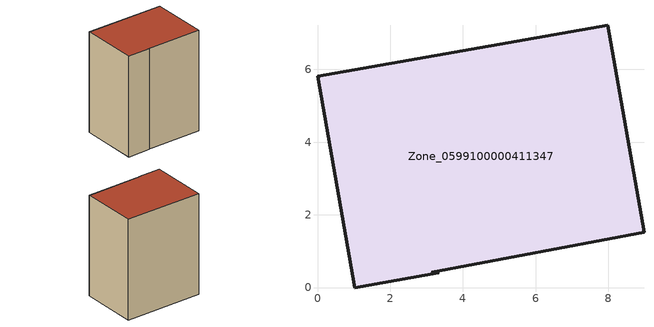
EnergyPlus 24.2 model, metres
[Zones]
Zone_0599100000411347
 floor ground (C_G): 8.98,1.52 3.14,0.42 3.34,0.4 1.02,0 0,5.81 7.98,7.21 z0
 wall outside (C_F): 8.98,1.52 7.98,7.21 0,5.81 1.02,0 3.34,0.4 3.14,0.42 8.98,1.52 z0:10.42
 roof outside (C_R): 3.14,0.42 8.98,1.52 7.98,7.21 0,5.81 1.02,0 3.34,0.4 z10.42
[BUILDING]
Pand.0599100000411347: North Axis=0; Terrain=City; Loads Convergence Tolerance Value=0.04; Temperature Convergence Tolerance Value=0.4; Solar Distribution=FullExterior; Maximum Number of Warmup Days=25; Minimum Number of Warmup Days=1
[Site:Location]
Rotterdam.The.Hague.AP_ZH_NLD Design_Conditions: Latitude=51.96; Longitude=4.45; Time Zone=1; Elevation=-4.5
[SITE:GROUNDTEMPERATURE:BUILDINGSURFACE]
18, 18, 18, 18, 18, 18, 18, 18, 18, 18, 18, 18
[MATERIAL] Thermal Absorptance=0.9; Solar Absorptance=0.7; Visible Absorptance=0.7
Name | Roughness | Thickness | Conductivity | Density | Specific Heat
G.TC.1992-2005 | MediumSmooth | 0.15 | 0.06 | 540 | 1210
F.TC.1992-2005 | Rough | 0.3 | 0.12 | 1920 | 840
R.TC.1992-2005 | MediumRough | 0.2 | 0.08 | 1500 | 1000
[CONSTRUCTION]
C_G: G.TC.1992-2005
C_F: F.TC.1992-2005
C_R: R.TC.1992-2005
[ZONE]
Zone_0599100000411347: Type=1; Multiplier=1; Ceiling Height=Autocalculate; Volume=Autocalculate; Floor Area=autocalculate; Part of Total Floor Area=Yes
[ZONEINFILTRATION:DESIGNFLOWRATE]
Infil_Zone_0599100000411347: Zone or ZoneList or Space or SpaceList=Zone_0599100000411347; Schedule=AlwaysOn; Design Flow Rate Calculation Method=Flow/Area; Flow Rate per Floor Area=0.0015; Constant Term Coefficient=1; Temperature Term Coefficient=0; Velocity Term Coefficient=0; Velocity Squared Term Coefficient=0
[HVACTEMPLATE:ZONE:IDEALLOADSAIRSYSTEM]
Zone_0599100000411347: Maximum Heating Supply Air Temperature=50; Minimum Cooling Supply Air Temperature=13; Maximum Heating Supply Air Humidity Ratio=0.0156; Minimum Cooling Supply Air Humidity Ratio=0.0077; Heating Limit=NoLimit; Cooling Limit=NoLimit; Dehumidification Control Type=ConstantSensibleHeatRatio; Cooling Sensible Heat Ratio=0.7; Dehumidification Setpoint=60; Humidification Control Type=None; Humidification Setpoint=30; Outdoor Air Method=None; Outdoor Air Flow Rate per Person=0.00944; Outdoor Air Flow Rate per Zone Floor Area=0; Outdoor Air Flow Rate per Zone=0; Demand Controlled Ventilation Type=None; Outdoor Air Economizer Type=NoEconomizer; Heat Recovery Type=None; Sensible Heat Recovery Effectiveness=0.7; Latent Heat Recovery Effectiveness=0.65
[ZONECONTROL:THERMOSTAT]
ThermostatControl_Zone_0599100000411347: Zone or ZoneList=Zone_0599100000411347; Control Type Schedule=DualSetpointControlType; Control 1=Thermostat_Zone_0599100000411347; Temperature Difference Between Cutout And Setpoint=0
[THERMOSTATSETPOINT:DUALSETPOINT]
Thermostat_Zone_0599100000411347: Heating Setpoint Temperature Schedule=HeatingSetpoint_Zone_0599100000411347; Cooling Setpoint Temperature Schedule=CoolingSetpoint_Zone_0599100000411347
[SCHEDULE:COMPACT]
HeatingSetpoint_Zone_0599100000411347: Through: 12/31, For: AllDays, Until: 24:00, 21
CoolingSetpoint_Zone_0599100000411347: Through: 12/31, For: AllDays, Until: 24:00, 24
DualSetpointControlType: Through: 12/31, For: AllDays, Until: 24:00, 4
AlwaysOn: Through: 12/31, For: AllDays, Until: 24:00, 1
